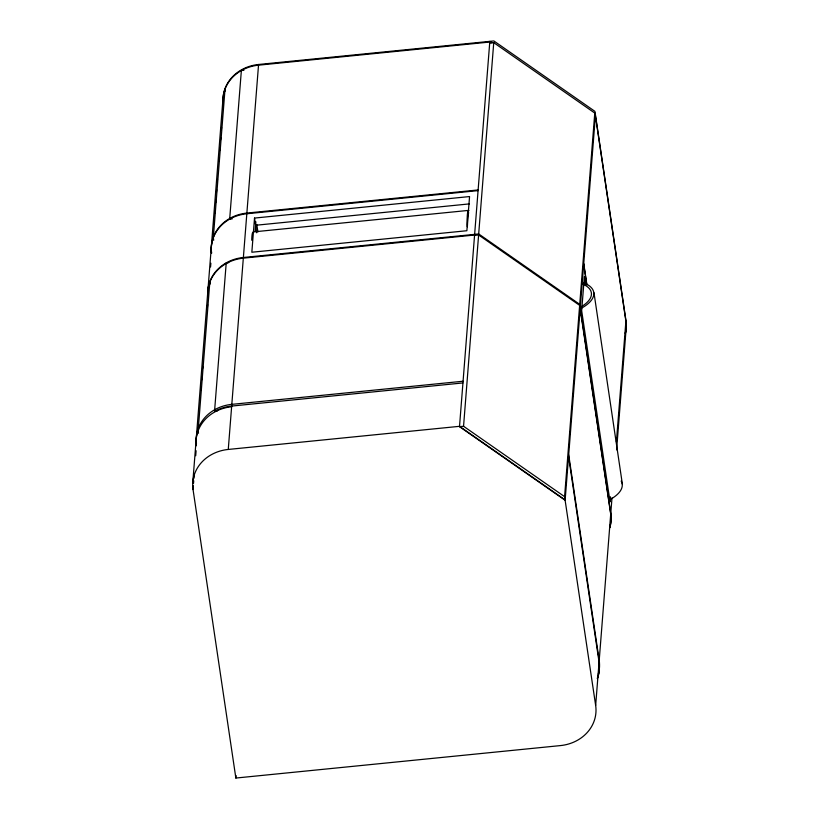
<?xml version="1.0" encoding="UTF-8"?>
<svg xmlns="http://www.w3.org/2000/svg" width="819" height="819" viewBox="0 0 819 819"><rect width="100%" height="100%" fill="white"/><g stroke="black" fill="none" stroke-linecap="round" stroke-linejoin="round"><path stroke-width="1.23" d="M192.752 482.934L223.044 97.973M611.988 497.901L595.659 705.466A40.95 36.261 4.5 0 1 560.431 745.587L235.862 778.05L193.049 489.567L193.345 485.81M193.54 483.302L193.734 480.804M193.939 478.296L194.134 475.788M195.71 455.753L196.099 450.737M197.604 431.705L197.829 428.777M200.082 400.225L200.266 397.891M200.911 389.721L201.085 387.397M201.669 380.016L201.914 376.894M202.559 368.734L202.743 366.4M204.945 338.411L205.139 335.903M207.422 306.93L207.606 304.566M208.988 287.008L209.285 283.251M210.565 266.974L210.862 263.216M213.155 234.142L213.339 231.716M213.974 223.689L214.168 221.222M214.813 213.063L214.998 210.729M215.622 202.795L215.817 200.235M216.441 192.352L216.646 189.732M217.26 181.9L217.475 179.238M218.908 161.005L219.123 158.251M219.727 150.563L219.912 148.239M220.546 140.11L220.731 137.787M221.325 130.262L221.56 127.344M222.195 119.216L222.379 116.892M223.014 108.773L223.198 106.45M217.076 411.189L214.537 411.445L226.228 262.858L228.767 262.602M193.049 489.567A40.95 36.261 4.5 0 1 228.266 449.447L258.569 64.486L493.877 40.95L594.911 111.353L625.951 320.505A40.95 36.261 4.5 0 1 625.378 332.913M254.525 218.069L251.842 252.232L466.871 230.723L469.563 196.56L254.525 218.069L256.716 232.791M255.098 231.603L255.876 221.795M235.862 778.05L236.056 775.542M595.444 114.957L565.12 500.266L459.5 426.658L489.823 41.359L491.912 42.813M595.659 705.466L564.588 496.662L463.554 426.259L493.744 42.66L489.69 43.059M564.588 496.662L594.778 113.063L493.744 42.66M610.442 496.785L610.042 501.852L581.674 310.729L584.367 276.566L585.493 284.162M616.4 441.922L625.951 320.505M616.594 449.846L626.248 327.139M489.772 42.035L258.507 65.172A40.95 36.261 4.5 0 0 223.147 104.208M243.908 70.291L241.359 70.547L229.668 219.134L232.207 218.878M478.132 189.947L246.867 213.073A40.95 36.261 4.5 0 0 211.65 253.194M478.081 190.622L246.816 213.759A40.95 36.261 4.5 0 0 211.466 252.928M255.6 225.276L469.359 203.9M253.091 231.941L468.529 210.401M474.58 235.033L243.325 258.159A40.95 36.261 4.5 0 0 207.791 295.024M474.559 235.37L478.613 234.971L579.647 305.374L610.708 514.178A40.95 36.261 4.5 0 1 609.827 527.743M463.073 381.234L231.818 404.361A40.95 36.261 4.5 0 0 196.458 443.396M462.94 382.934L231.685 406.07A40.95 36.261 4.5 0 0 214.537 411.445M228.266 449.447L459.531 426.32L565.151 499.928M459.5 426.658L463.554 426.259M595.393 115.643L625.9 321.191A40.95 36.261 4.5 0 1 625.327 333.599M594.778 113.063L595.311 116.667M593.98 292.721L622.389 484.203M583.752 263.554L586.936 284.992M583.701 264.23L586.691 284.408M568.703 454.832L599.201 660.38A40.95 36.261 4.5 0 1 598.32 673.935M568.57 456.541L599.068 662.09A40.95 36.261 4.5 0 1 597.348 678.214M256.797 224.478L257.913 231.982M225.44 91.001L225.071 88.483L213.319 237.756L213.698 240.274M210.258 283.998L209.879 281.47L198.137 430.743L198.505 433.271M621.181 481.07A38.513 17.547 -8.4 0 1 610.206 499.467M583.763 282.862A38.513 17.547 -8.4 0 1 581.787 307.985M582.811 284.152A36.087 16.441 -8.4 0 1 581.029 306.859M467.26 226.771A38.513 3.573 84.3 0 1 468.918 210.657M251.74 240.233A38.513 3.573 84.3 0 1 252.487 232.872M467.506 225.348A36.087 3.348 84.3 0 1 468.785 212.92M208.016 296.519A40.95 36.261 4.5 0 1 243.376 257.483L478.695 233.947L579.729 304.351L610.759 513.503A40.95 36.261 4.5 0 1 609.735 527.569M196.263 445.782A40.95 36.261 4.5 0 1 231.634 406.746M599.017 662.776A40.95 36.261 4.5 0 1 597.379 678.644M223.024 101.351A40.95 36.261 4.5 0 1 258.569 64.486"/></g></svg>
